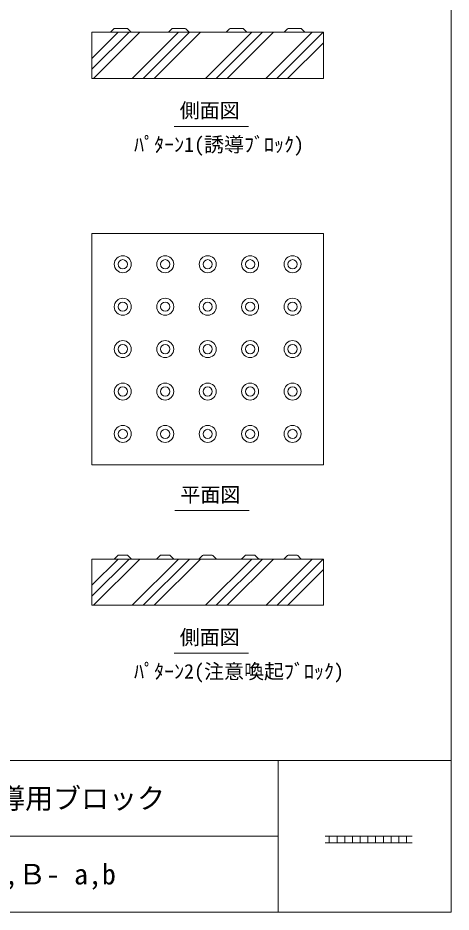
# Model space of a CAD drawing. Units: millimetres at full size, sheet at 1:10; details may follow other scales. Extents: x 170 to 2908, y 2192 to 4059.
# Drawn here: x 2347 to 2908, y 2192 to 3352 of the extents above; entities that cross this region are included whole.
import ezdxf
from ezdxf.enums import TextEntityAlignment as Align

# ---------------------------------------------------------------- set-up
doc = ezdxf.new("R2010")
doc.units = ezdxf.units.MM
doc.header["$LTSCALE"] = 10
doc.linetypes.add('USER1', pattern=[50, 37.5, -12.5])
for name, color, linetype, lineweight in [('0_2', 1, 'Continuous', 13), ('_0-0_', 7, 'Continuous', 13), ('ハッチ', 4, 'Continuous', 13), ('寸法', 3, 'Continuous', 13), ('本体', 7, 'Continuous', 13)]:
    doc.layers.add(name, color=color, linetype=linetype, lineweight=lineweight)
doc.styles.add('ＭＳ ゴシック', font='')
doc.styles.get('ＭＳ ゴシック').set_extended_font_data('MS Gothic')

msp = doc.modelspace()

# ---------------------------------------------------------------- linework, layer by layer
at = {"layer": '0_2', "color": 7}
msp.add_line((2683.84, 2290.68), (1711.89, 2290.68), dxfattribs=at)
at = {"layer": '_0-0_', "color": 6}
msp.add_line((169.55, 2388.97), (2907.68, 2388.97), dxfattribs=at)
at = {"layer": '_0-0_'}
msp.add_line((2683.84, 2388.97), (2683.84, 2192.39), dxfattribs=at)
at = {"layer": '_0-0_', "color": 6}
msp.add_lwpolyline([(2907.68, 4004.21), (169.55, 4004.21), (169.55, 2192.39), (2907.68, 2192.39)], close=True, dxfattribs=at)
at = {"layer": 'ハッチ'}
for p, q in [((2476.29, 3333.39), (2442.36, 3299.45)), ((2490.43, 3333.39), (2442.36, 3285.31)), ((2554.65, 3333.39), (2494.65, 3273.39)), ((2568.8, 3333.39), (2508.8, 3273.39)), ((2649.41, 3333.39), (2589.41, 3273.39)), ((2663.55, 3333.39), (2603.55, 3273.39)), ((2727.77, 3333.39), (2667.65, 3273.27)), ((2741.91, 3333.39), (2681.8, 3273.27)), ((2490.43, 2650.21), (2442.36, 2602.13)), ((2476.29, 2650.21), (2442.36, 2616.28)), ((2554.65, 2650.21), (2494.65, 2590.21)), ((2568.8, 2650.21), (2508.8, 2590.21)), ((2649.41, 2650.21), (2589.41, 2590.21)), ((2663.55, 2650.21), (2603.55, 2590.21)), ((2727.77, 2650.21), (2667.65, 2590.1)), ((2741.91, 2650.21), (2681.8, 2590.1))]:
    msp.add_line(p, q, dxfattribs=at)
at = {"layer": 'ハッチ', "linetype": 'USER1'}
for p, q in [((2504.58, 3333.39), (2444.58, 3273.39)), ((2582.94, 3333.39), (2522.94, 3273.39)), ((2677.69, 3333.39), (2617.69, 3273.39)), ((2742.36, 3319.69), (2695.94, 3273.27)), ((2504.58, 2650.21), (2444.58, 2590.21)), ((2582.94, 2650.21), (2522.94, 2590.21)), ((2677.69, 2650.21), (2617.69, 2590.21)), ((2742.36, 2636.51), (2695.94, 2590.1))]:
    msp.add_line(p, q, dxfattribs=at)
at = {"layer": '寸法'}
for p, q in [((2549.11, 3211.21), (2645.37, 3211.21)), ((2550, 2712.97), (2646.26, 2712.97)), ((2549.11, 2528.03), (2645.37, 2528.03))]:
    msp.add_line(p, q, dxfattribs=at)
at = {"layer": '本体'}
for p, q in [((2442.36, 3273.39), (2442.36, 3333.39)), ((2742.36, 3333.39), (2442.36, 3333.39)), ((2470.77, 3337.8), (2466.94, 3333.97)), ((2487.53, 3338.39), (2472.18, 3338.39)), ((2492.77, 3333.97), (2488.94, 3337.8)), ((2545.77, 3337.8), (2541.94, 3333.97)), ((2562.53, 3338.39), (2547.18, 3338.39)), ((2567.77, 3333.97), (2563.94, 3337.8)), ((2620.77, 3337.8), (2616.94, 3333.97)), ((2637.53, 3338.39), (2622.18, 3338.39)), ((2642.77, 3333.97), (2638.94, 3337.8)), ((2695.77, 3337.8), (2691.94, 3333.97)), ((2712.53, 3338.39), (2697.18, 3338.39)), ((2717.77, 3333.97), (2713.94, 3337.8)), ((2742.36, 3333.39), (2742.36, 3273.39)), ((2742.36, 3273.39), (2442.36, 3273.39)), ((2742.36, 2650.21), (2442.36, 2650.21)), ((2442.36, 2590.21), (2442.36, 2650.21)), ((2475.77, 2654.63), (2471.94, 2650.8)), ((2487.53, 2655.21), (2477.18, 2655.21)), ((2488.94, 2654.63), (2492.77, 2650.8)), ((2530.77, 2654.63), (2526.94, 2650.8)), ((2542.53, 2655.21), (2532.18, 2655.21)), ((2543.94, 2654.63), (2547.77, 2650.8)), ((2585.77, 2654.63), (2581.94, 2650.8)), ((2597.53, 2655.21), (2587.18, 2655.21)), ((2598.94, 2654.63), (2602.77, 2650.8)), ((2640.77, 2654.63), (2636.94, 2650.8)), ((2652.53, 2655.21), (2642.18, 2655.21)), ((2653.94, 2654.63), (2657.77, 2650.8)), ((2695.77, 2654.63), (2691.94, 2650.8)), ((2707.53, 2655.21), (2697.18, 2655.21)), ((2708.94, 2654.63), (2712.77, 2650.8)), ((2742.36, 2650.21), (2742.36, 2590.21)), ((2742.36, 2590.21), (2442.36, 2590.21)), ((2744.64, 2290.97), (2857.41, 2290.97)), ((2749.91, 2290.97), (2749.91, 2282.39)), ((2759.91, 2290.97), (2759.91, 2282.39)), ((2769.91, 2290.97), (2769.91, 2282.39)), ((2779.91, 2290.97), (2779.91, 2282.39)), ((2789.91, 2290.97), (2789.91, 2282.39)), ((2799.91, 2290.97), (2799.91, 2282.39)), ((2809.91, 2290.97), (2809.91, 2282.39)), ((2819.91, 2290.97), (2819.91, 2282.39)), ((2829.91, 2290.97), (2829.91, 2282.39)), ((2839.91, 2290.97), (2839.91, 2282.39)), ((2849.91, 2290.97), (2849.91, 2282.39)), ((2744.64, 2282.39), (2857.41, 2282.39))]:
    msp.add_line(p, q, dxfattribs=at)
msp.add_lwpolyline([(2442.36, 2772.46), (2742.36, 2772.46), (2742.36, 3072.46), (2442.36, 3072.46)], close=True, dxfattribs=at)
for centre, radius in [((2482.36, 3032.46), 11), ((2482.36, 3032.46), 6), ((2537.36, 3032.46), 11), ((2537.36, 3032.46), 6), ((2592.36, 3032.46), 11), ((2592.36, 3032.46), 6), ((2647.36, 3032.46), 11), ((2647.36, 3032.46), 6), ((2702.36, 3032.46), 11), ((2702.36, 3032.46), 6), ((2482.36, 2977.46), 11), ((2482.36, 2977.46), 6), ((2537.36, 2977.46), 11), ((2537.36, 2977.46), 6), ((2592.36, 2977.46), 11), ((2592.36, 2977.46), 6), ((2647.36, 2977.46), 11), ((2647.36, 2977.46), 6), ((2702.36, 2977.46), 11), ((2702.36, 2977.46), 6), ((2482.36, 2922.46), 11), ((2482.36, 2922.46), 6), ((2537.36, 2922.46), 11), ((2537.36, 2922.46), 6), ((2592.36, 2922.46), 11), ((2592.36, 2922.46), 6), ((2647.36, 2922.46), 11), ((2647.36, 2922.46), 6), ((2702.36, 2922.46), 11), ((2702.36, 2922.46), 6), ((2482.36, 2867.46), 11), ((2537.36, 2867.46), 11), ((2592.36, 2867.46), 11), ((2647.36, 2867.46), 11), ((2702.36, 2867.46), 11), ((2482.36, 2867.46), 6), ((2537.36, 2867.46), 6), ((2592.36, 2867.46), 6), ((2647.36, 2867.46), 6), ((2702.36, 2867.46), 6), ((2482.36, 2812.46), 11), ((2482.36, 2812.46), 6), ((2537.36, 2812.46), 11), ((2537.36, 2812.46), 6), ((2592.36, 2812.46), 11), ((2592.36, 2812.46), 6), ((2647.36, 2812.46), 11), ((2647.36, 2812.46), 6), ((2702.36, 2812.46), 11), ((2702.36, 2812.46), 6)]:
    msp.add_circle(centre, radius, dxfattribs=at)
for centre, start, end in [((2465.53, 3335.39), 270, 315), ((2472.18, 3336.39), 90, 135), ((2487.53, 3336.39), 45, 90), ((2494.18, 3335.39), 225, 270), ((2540.53, 3335.39), 270, 315), ((2547.18, 3336.39), 90, 135), ((2562.53, 3336.39), 45, 90), ((2569.18, 3335.39), 225, 270), ((2615.53, 3335.39), 270, 315), ((2622.18, 3336.39), 90, 135), ((2637.53, 3336.39), 45, 90), ((2644.18, 3335.39), 225, 270), ((2690.53, 3335.39), 270, 315), ((2697.18, 3336.39), 90, 135), ((2712.53, 3336.39), 45, 90), ((2719.18, 3335.39), 225, 270), ((2470.53, 2652.21), 270, 315), ((2477.18, 2653.21), 90, 135), ((2487.53, 2653.21), 45, 90), ((2494.18, 2652.21), 225, 270), ((2525.53, 2652.21), 270, 315), ((2532.18, 2653.21), 90, 135), ((2542.53, 2653.21), 45, 90), ((2549.18, 2652.21), 225, 270), ((2580.53, 2652.21), 270, 315), ((2587.18, 2653.21), 90, 135), ((2597.53, 2653.21), 45, 90), ((2604.18, 2652.21), 225, 270), ((2635.53, 2652.21), 270, 315), ((2642.18, 2653.21), 90, 135), ((2652.53, 2653.21), 45, 90), ((2659.18, 2652.21), 225, 270), ((2690.53, 2652.21), 270, 315), ((2697.18, 2653.21), 90, 135), ((2707.53, 2653.21), 45, 90), ((2714.18, 2652.21), 225, 270)]:
    msp.add_arc(centre, 2, start, end, dxfattribs=at)

# ---------------------------------------------------------------- texts
at = {"layer": '_0-0_', "color": 3, "style": 'ＭＳ ゴシック'}
for s, p in [('側面図', (2556.13, 3216.78)), ('ﾊﾟﾀｰﾝ1(誘導ﾌﾞﾛｯｸ)', (2497.01, 3172.58)), ('平面図', (2557.02, 2718.5)), ('側面図', (2556.13, 2533.61)), ('ﾊﾟﾀｰﾝ2(注意喚起ﾌﾞﾛｯｸ)', (2497.01, 2489.4))]:
    msp.add_text(s, height=18.99, dxfattribs=at).set_placement(p, align=Align.BOTTOM_LEFT)
at = {"layer": '_0-0_', "style": 'ＭＳ ゴシック'}
for s, p in [('視覚障害者誘導用ブロック', (2319.56, 2339.83)), ('ＳＹＢ-Ａ,Ｂ- a,b', (2319.56, 2241.54))]:
    msp.add_text(s, height=26.58, dxfattribs=at).set_placement(p, align=Align.MIDDLE_CENTER)

doc.saveas('drawing.dxf')
